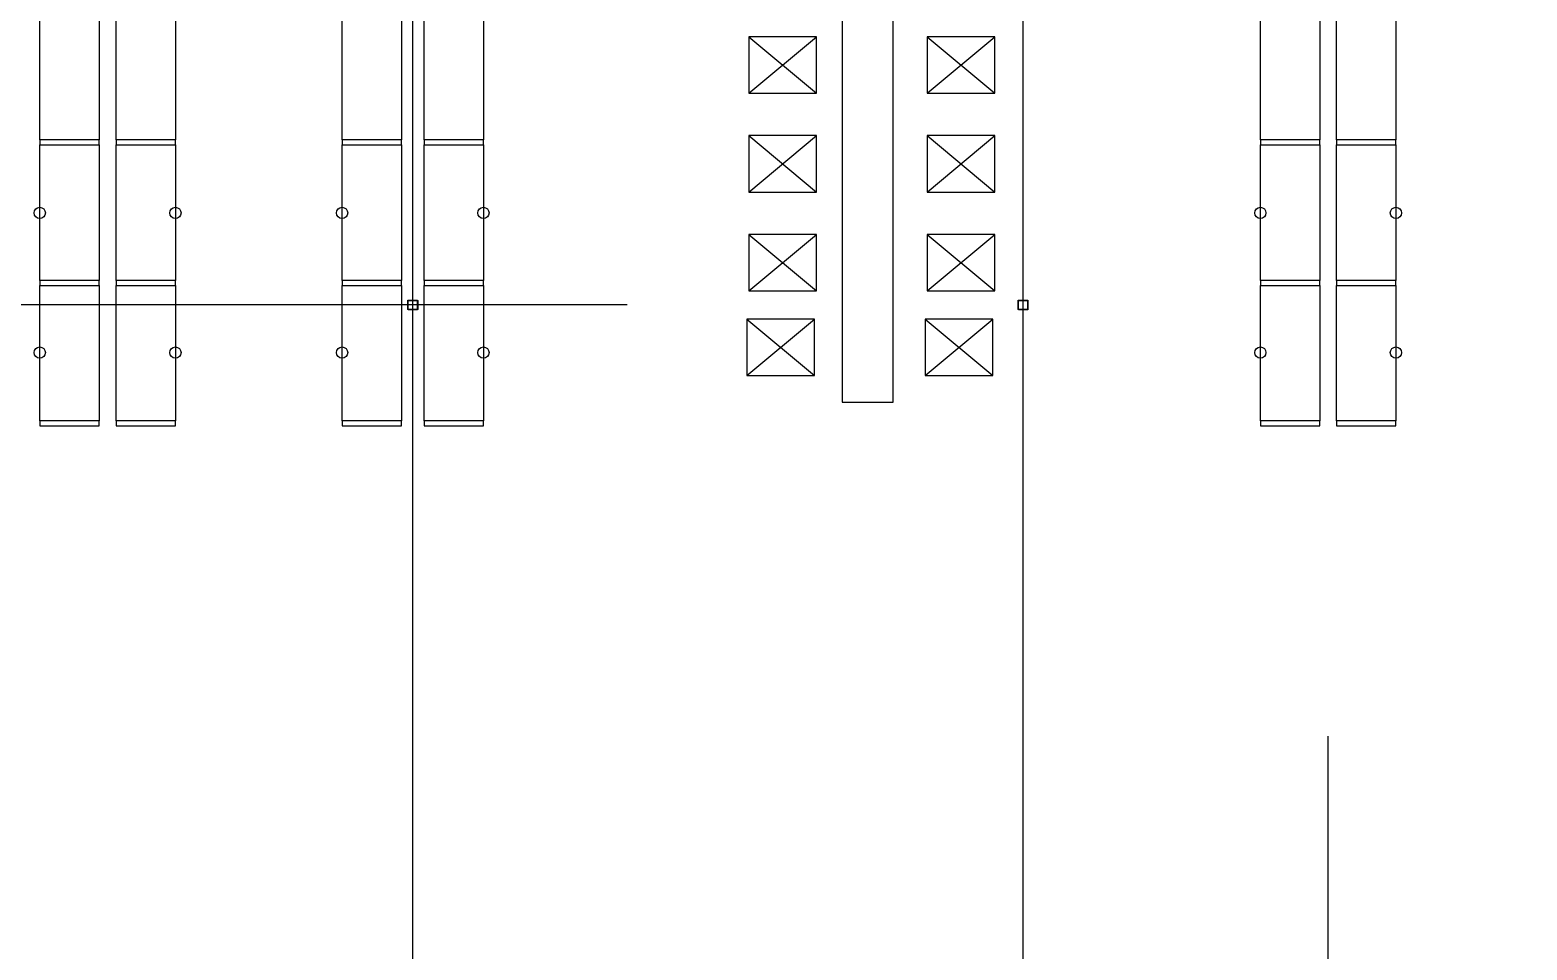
# Model space of a CAD drawing. Header units: millimetres. Extents: x 626570 to 643256, y 6233 to 11343.
# Drawn here: x 634601 to 635661, y 7550 to 8201 of the extents above; entities that cross this region are included whole.
import ezdxf

# ---------------------------------------------------------------- set-up
doc = ezdxf.new("R2010")
doc.units = ezdxf.units.MM
doc.header["$LTSCALE"] = 4000
doc.header["$MEASUREMENT"] = 0
doc.linetypes.add('DASHDOT', pattern=[1, 0.5, -0.25, 0, -0.25])
for name, color, linetype in [('45', 4, 'CONTINUOUS'), ('BEAMS', 170, 'CONTINUOUS'), ('DEPAL2', 4, 'CONTINUOUS'), ('FRAMES', 170, 'CONTINUOUS'), ('LIGHTS', 50, 'CONTINUOUS'), ('MASTERFOUNDATION_1', 4, 'DASHDOT'), ('MASTERFOUNDATION_25', 7, 'CONTINUOUS')]:
    doc.layers.add(name, color=color, linetype=linetype)

msp = doc.modelspace()

# ---------------------------------------------------------------- linework, layer by layer
at = {"layer": '45', "linetype": 'Continuous'}
for p, q in [((635109.8, 8196.6), (635157.8, 8156.6)), ((635109.8, 8156.6), (635157.8, 8196.6)), ((635236, 8196.6), (635284, 8156.6)), ((635236, 8156.6), (635284, 8196.6)), ((635109.8, 8126.6), (635157.8, 8086.6)), ((635109.8, 8086.6), (635157.8, 8126.6)), ((635236, 8126.6), (635284, 8086.6)), ((635236, 8086.6), (635284, 8126.6)), ((635109.8, 8056.6), (635157.8, 8016.6)), ((635109.8, 8016.6), (635157.8, 8056.6)), ((635236, 8056.6), (635284, 8016.6)), ((635236, 8016.6), (635284, 8056.6)), ((635108.4, 7996.6), (635156.4, 7956.6)), ((635108.4, 7956.6), (635156.4, 7996.6)), ((635234.6, 7996.6), (635282.6, 7956.6)), ((635234.6, 7956.6), (635282.6, 7996.6))]:
    msp.add_line(p, q, dxfattribs=at)
at = {"layer": '45', "linetype": 'Continuous', "flags": 128}
for points in [[(635157.8, 8156.6), (635157.8, 8196.6), (635109.8, 8196.6), (635109.8, 8156.6), (635157.8, 8156.6)], [(635284, 8156.6), (635284, 8196.6), (635236, 8196.6), (635236, 8156.6), (635284, 8156.6)], [(635157.8, 8086.6), (635157.8, 8126.6), (635109.8, 8126.6), (635109.8, 8086.6), (635157.8, 8086.6)], [(635284, 8086.6), (635284, 8126.6), (635236, 8126.6), (635236, 8086.6), (635284, 8086.6)], [(635157.8, 8016.6), (635157.8, 8056.6), (635109.8, 8056.6), (635109.8, 8016.6), (635157.8, 8016.6)], [(635284, 8016.6), (635284, 8056.6), (635236, 8056.6), (635236, 8016.6), (635284, 8016.6)], [(635156.4, 7956.6), (635156.4, 7996.6), (635108.4, 7996.6), (635108.4, 7956.6), (635156.4, 7956.6)], [(635282.6, 7956.6), (635282.6, 7996.6), (635234.6, 7996.6), (635234.6, 7956.6), (635282.6, 7956.6)]]:
    msp.add_lwpolyline(points, close=True, dxfattribs=at)
at = {"layer": 'BEAMS', "linetype": 'Continuous'}
for p, q in [((634607.9, 8123.5), (634607.9, 8219.5)), ((634649.9, 8219.5), (634649.9, 8123.5)), ((634661.9, 8123.5), (634661.9, 8219.5)), ((634703.9, 8219.5), (634703.9, 8123.5)), ((634821.9, 8123.5), (634821.9, 8219.5)), ((634863.9, 8219.5), (634863.9, 8123.5)), ((634879.9, 8123.5), (634879.9, 8219.5)), ((634921.9, 8219.5), (634921.9, 8123.5)), ((635471.9, 8123.5), (635471.9, 8219.5)), ((635513.9, 8219.5), (635513.9, 8123.5)), ((635525.9, 8123.5), (635525.9, 8219.5)), ((635567.9, 8219.5), (635567.9, 8123.5)), ((634607.9, 8024), (634607.9, 8120)), ((634649.9, 8120), (634649.9, 8024)), ((634661.9, 8024), (634661.9, 8120)), ((634703.9, 8120), (634703.9, 8024)), ((634821.9, 8024), (634821.9, 8120)), ((634863.9, 8120), (634863.9, 8024)), ((634879.9, 8024), (634879.9, 8120)), ((634921.9, 8120), (634921.9, 8024)), ((635471.9, 8024), (635471.9, 8120)), ((635513.9, 8120), (635513.9, 8024)), ((635525.9, 8024), (635525.9, 8120)), ((635567.9, 8120), (635567.9, 8024)), ((634607.9, 7924.5), (634607.9, 8020.5)), ((634649.9, 8020.5), (634649.9, 7924.5)), ((634661.9, 7924.5), (634661.9, 8020.5)), ((634703.9, 8020.5), (634703.9, 7924.5)), ((634821.9, 7924.5), (634821.9, 8020.5)), ((634863.9, 8020.5), (634863.9, 7924.5)), ((634879.9, 7924.5), (634879.9, 8020.5)), ((634921.9, 8020.5), (634921.9, 7924.5)), ((635471.9, 7924.5), (635471.9, 8020.5)), ((635513.9, 8020.5), (635513.9, 7924.5)), ((635525.9, 7924.5), (635525.9, 8020.5)), ((635567.9, 8020.5), (635567.9, 7924.5))]:
    msp.add_line(p, q, dxfattribs=at)
at = {"layer": 'DEPAL2', "ltscale": 0.25}
for p, q in [((635175.8, 9644.8), (635175.8, 7937.8)), ((635212, 7937.8), (635212, 9644.8)), ((635175.8, 7937.8), (635212, 7937.8))]:
    msp.add_line(p, q, dxfattribs=at)
at = {"layer": 'FRAMES', "linetype": 'Continuous', "flags": 128}
for points in [[(634607.9, 8120), (634649.9, 8120), (634649.9, 8123.5), (634607.9, 8123.5), (634607.9, 8120)], [(634661.9, 8120), (634703.9, 8120), (634703.9, 8123.5), (634661.9, 8123.5), (634661.9, 8120)], [(634821.9, 8120), (634863.9, 8120), (634863.9, 8123.5), (634821.9, 8123.5), (634821.9, 8120)], [(634879.9, 8120), (634921.9, 8120), (634921.9, 8123.5), (634879.9, 8123.5), (634879.9, 8120)], [(635471.9, 8120), (635513.9, 8120), (635513.9, 8123.5), (635471.9, 8123.5), (635471.9, 8120)], [(635525.9, 8120), (635567.9, 8120), (635567.9, 8123.5), (635525.9, 8123.5), (635525.9, 8120)], [(634607.9, 8020.5), (634649.9, 8020.5), (634649.9, 8024), (634607.9, 8024), (634607.9, 8020.5)], [(634661.9, 8020.5), (634703.9, 8020.5), (634703.9, 8024), (634661.9, 8024), (634661.9, 8020.5)], [(634821.9, 8020.5), (634863.9, 8020.5), (634863.9, 8024), (634821.9, 8024), (634821.9, 8020.5)], [(634879.9, 8020.5), (634921.9, 8020.5), (634921.9, 8024), (634879.9, 8024), (634879.9, 8020.5)], [(635471.9, 8020.5), (635513.9, 8020.5), (635513.9, 8024), (635471.9, 8024), (635471.9, 8020.5)], [(635525.9, 8020.5), (635567.9, 8020.5), (635567.9, 8024), (635525.9, 8024), (635525.9, 8020.5)], [(634607.9, 7921), (634649.9, 7921), (634649.9, 7924.5), (634607.9, 7924.5), (634607.9, 7921)], [(634661.9, 7921), (634703.9, 7921), (634703.9, 7924.5), (634661.9, 7924.5), (634661.9, 7921)], [(634821.9, 7921), (634863.9, 7921), (634863.9, 7924.5), (634821.9, 7924.5), (634821.9, 7921)], [(634879.9, 7921), (634921.9, 7921), (634921.9, 7924.5), (634879.9, 7924.5), (634879.9, 7921)], [(635471.9, 7921), (635513.9, 7921), (635513.9, 7924.5), (635471.9, 7924.5), (635471.9, 7921)], [(635525.9, 7921), (635567.9, 7921), (635567.9, 7924.5), (635525.9, 7924.5), (635525.9, 7921)]]:
    msp.add_lwpolyline(points, close=True, dxfattribs=at)
at = {"layer": 'LIGHTS'}
for centre in [(634607.9, 8071.8), (634703.9, 8071.8), (634821.9, 8071.8), (634921.9, 8071.8), (635471.9, 8071.8), (635567.9, 8071.8), (634607.9, 7972.9), (634703.9, 7972.9), (634821.9, 7972.9), (634921.9, 7972.9), (635471.9, 7972.9), (635567.9, 7972.9)]:
    msp.add_circle(centre, 3.99, dxfattribs=at)
at = {"layer": 'MASTERFOUNDATION_1', "linetype": 'DASHDOT'}
for p, q in [((634871.9, 6627.5), (634871.9, 11123.2)), ((635303.9, 6627.5), (635303.9, 11123.2)), ((643023.9, 8006.6), (626795.2, 8006.6)), ((635519.9, 6627.5), (635519.9, 7701.2))]:
    msp.add_line(p, q, dxfattribs=at)
at = {"layer": 'MASTERFOUNDATION_25', "linetype": 'Continuous', "flags": 128}
for points in [[(634869, 8010.1), (634874.8, 8010.1), (634874.8, 8010.1), (634874.8, 8010.1), (634874.8, 8010.1), (634874.9, 8010.1), (634874.9, 8010.1), (634874.9, 8010.1), (634874.9, 8010.1), (634874.9, 8010.1), (634875, 8010.1), (634875, 8010.1), (634875, 8010.1), (634875, 8010.1), (634875, 8010), (634875.1, 8010), (634875.1, 8010), (634875.1, 8010), (634875.1, 8010), (634875.1, 8010), (634875.2, 8010), (634875.2, 8010), (634875.2, 8009.9), (634875.2, 8009.9), (634875.2, 8009.9), (634875.2, 8009.9), (634875.2, 8009.9), (634875.3, 8009.9), (634875.3, 8009.9), (634875.3, 8009.8), (634875.3, 8009.8), (634875.3, 8009.8), (634875.3, 8009.8), (634875.3, 8009.8), (634875.3, 8009.7), (634875.3, 8009.7), (634875.4, 8009.7), (634875.4, 8009.7), (634875.4, 8009.7), (634875.4, 8009.6), (634875.4, 8009.6), (634875.4, 8009.6), (634875.4, 8009.6), (634875.4, 8009.6), (634875.4, 8009.5), (634875.4, 8009.5), (634875.4, 8009.5), (634875.4, 8003.7), (634875.4, 8003.7), (634875.4, 8003.7), (634875.4, 8003.7), (634875.4, 8003.6), (634875.4, 8003.6), (634875.4, 8003.6), (634875.4, 8003.6), (634875.4, 8003.6), (634875.4, 8003.5), (634875.4, 8003.5), (634875.3, 8003.5), (634875.3, 8003.5), (634875.3, 8003.5), (634875.3, 8003.4), (634875.3, 8003.4), (634875.3, 8003.4), (634875.3, 8003.4), (634875.3, 8003.4), (634875.3, 8003.3), (634875.2, 8003.3), (634875.2, 8003.3), (634875.2, 8003.3), (634875.2, 8003.3), (634875.2, 8003.3), (634875.2, 8003.3), (634875.2, 8003.2), (634875.1, 8003.2), (634875.1, 8003.2), (634875.1, 8003.2), (634875.1, 8003.2), (634875.1, 8003.2), (634875, 8003.2), (634875, 8003.2), (634875, 8003.2), (634875, 8003.1), (634875, 8003.1), (634874.9, 8003.1), (634874.9, 8003.1), (634874.9, 8003.1), (634874.9, 8003.1), (634874.9, 8003.1), (634874.8, 8003.1), (634874.8, 8003.1), (634874.8, 8003.1), (634874.8, 8003.1), (634869, 8003.1), (634869, 8003.1), (634869, 8003.1), (634869, 8003.1), (634868.9, 8003.1), (634868.9, 8003.1), (634868.9, 8003.1), (634868.9, 8003.1), (634868.8, 8003.1), (634868.8, 8003.1), (634868.8, 8003.1), (634868.8, 8003.2), (634868.8, 8003.2), (634868.7, 8003.2), (634868.7, 8003.2), (634868.7, 8003.2), (634868.7, 8003.2), (634868.7, 8003.2), (634868.7, 8003.2), (634868.6, 8003.2), (634868.6, 8003.3), (634868.6, 8003.3), (634868.6, 8003.3), (634868.6, 8003.3), (634868.6, 8003.3), (634868.5, 8003.3), (634868.5, 8003.3), (634868.5, 8003.4), (634868.5, 8003.4), (634868.5, 8003.4), (634868.5, 8003.4), (634868.5, 8003.4), (634868.5, 8003.5), (634868.4, 8003.5), (634868.4, 8003.5), (634868.4, 8003.5), (634868.4, 8003.5), (634868.4, 8003.6), (634868.4, 8003.6), (634868.4, 8003.6), (634868.4, 8003.6), (634868.4, 8003.6), (634868.4, 8003.7), (634868.4, 8003.7), (634868.4, 8003.7), (634868.4, 8003.7), (634868.4, 8009.5), (634868.4, 8009.5), (634868.4, 8009.5), (634868.4, 8009.6), (634868.4, 8009.6), (634868.4, 8009.6), (634868.4, 8009.6), (634868.4, 8009.6), (634868.4, 8009.7), (634868.4, 8009.7), (634868.4, 8009.7), (634868.4, 8009.7), (634868.4, 8009.7), (634868.5, 8009.8), (634868.5, 8009.8), (634868.5, 8009.8), (634868.5, 8009.8), (634868.5, 8009.8), (634868.5, 8009.9), (634868.5, 8009.9), (634868.5, 8009.9), (634868.6, 8009.9), (634868.6, 8009.9), (634868.6, 8009.9), (634868.6, 8009.9), (634868.6, 8010), (634868.6, 8010), (634868.7, 8010), (634868.7, 8010), (634868.7, 8010), (634868.7, 8010), (634868.7, 8010), (634868.7, 8010), (634868.8, 8010.1), (634868.8, 8010.1), (634868.8, 8010.1), (634868.8, 8010.1), (634868.8, 8010.1), (634868.9, 8010.1), (634868.9, 8010.1), (634868.9, 8010.1), (634868.9, 8010.1), (634869, 8010.1), (634869, 8010.1), (634869, 8010.1), (634869, 8010.1)], [(634869, 8009.8), (634874.8, 8009.8), (634874.8, 8009.8), (634874.8, 8009.8), (634874.8, 8009.8), (634874.8, 8009.8), (634874.8, 8009.8), (634874.8, 8009.8), (634874.8, 8009.8), (634874.9, 8009.8), (634874.9, 8009.8), (634874.9, 8009.8), (634874.9, 8009.8), (634874.9, 8009.8), (634874.9, 8009.8), (634874.9, 8009.8), (634874.9, 8009.8), (634874.9, 8009.7), (634874.9, 8009.7), (634875, 8009.7), (634875, 8009.7), (634875, 8009.7), (634875, 8009.7), (634875, 8009.7), (634875, 8009.7), (634875, 8009.7), (634875, 8009.7), (634875, 8009.7), (634875, 8009.7), (634875, 8009.7), (634875, 8009.7), (634875, 8009.6), (634875, 8009.6), (634875.1, 8009.6), (634875.1, 8009.6), (634875.1, 8009.6), (634875.1, 8009.6), (634875.1, 8009.6), (634875.1, 8009.6), (634875.1, 8009.6), (634875.1, 8009.6), (634875.1, 8009.5), (634875.1, 8009.5), (634875.1, 8009.5), (634875.1, 8009.5), (634875.1, 8009.5), (634875.1, 8009.5), (634875.1, 8003.7), (634875.1, 8003.7), (634875.1, 8003.7), (634875.1, 8003.7), (634875.1, 8003.7), (634875.1, 8003.7), (634875.1, 8003.7), (634875.1, 8003.7), (634875.1, 8003.6), (634875.1, 8003.6), (634875.1, 8003.6), (634875.1, 8003.6), (634875.1, 8003.6), (634875.1, 8003.6), (634875, 8003.6), (634875, 8003.6), (634875, 8003.6), (634875, 8003.6), (634875, 8003.5), (634875, 8003.5), (634875, 8003.5), (634875, 8003.5), (634875, 8003.5), (634875, 8003.5), (634875, 8003.5), (634875, 8003.5), (634875, 8003.5), (634875, 8003.5), (634874.9, 8003.5), (634874.9, 8003.5), (634874.9, 8003.5), (634874.9, 8003.5), (634874.9, 8003.5), (634874.9, 8003.4), (634874.9, 8003.4), (634874.9, 8003.4), (634874.9, 8003.4), (634874.9, 8003.4), (634874.8, 8003.4), (634874.8, 8003.4), (634874.8, 8003.4), (634874.8, 8003.4), (634874.8, 8003.4), (634874.8, 8003.4), (634874.8, 8003.4), (634874.8, 8003.4), (634869, 8003.4), (634869, 8003.4), (634869, 8003.4), (634869, 8003.4), (634869, 8003.4), (634869, 8003.4), (634869, 8003.4), (634868.9, 8003.4), (634868.9, 8003.4), (634868.9, 8003.4), (634868.9, 8003.4), (634868.9, 8003.4), (634868.9, 8003.4), (634868.9, 8003.5), (634868.9, 8003.5), (634868.9, 8003.5), (634868.9, 8003.5), (634868.8, 8003.5), (634868.8, 8003.5), (634868.8, 8003.5), (634868.8, 8003.5), (634868.8, 8003.5), (634868.8, 8003.5), (634868.8, 8003.5), (634868.8, 8003.5), (634868.8, 8003.5), (634868.8, 8003.5), (634868.8, 8003.5), (634868.8, 8003.6), (634868.8, 8003.6), (634868.7, 8003.6), (634868.7, 8003.6), (634868.7, 8003.6), (634868.7, 8003.6), (634868.7, 8003.6), (634868.7, 8003.6), (634868.7, 8003.6), (634868.7, 8003.6), (634868.7, 8003.7), (634868.7, 8003.7), (634868.7, 8003.7), (634868.7, 8003.7), (634868.7, 8003.7), (634868.7, 8003.7), (634868.7, 8003.7), (634868.7, 8003.7), (634868.7, 8009.5), (634868.7, 8009.5), (634868.7, 8009.5), (634868.7, 8009.5), (634868.7, 8009.5), (634868.7, 8009.5), (634868.7, 8009.6), (634868.7, 8009.6), (634868.7, 8009.6), (634868.7, 8009.6), (634868.7, 8009.6), (634868.7, 8009.6), (634868.7, 8009.6), (634868.7, 8009.6), (634868.7, 8009.6), (634868.7, 8009.6), (634868.8, 8009.7), (634868.8, 8009.7), (634868.8, 8009.7), (634868.8, 8009.7), (634868.8, 8009.7), (634868.8, 8009.7), (634868.8, 8009.7), (634868.8, 8009.7), (634868.8, 8009.7), (634868.8, 8009.7), (634868.8, 8009.7), (634868.8, 8009.7), (634868.8, 8009.7), (634868.9, 8009.7), (634868.9, 8009.8), (634868.9, 8009.8), (634868.9, 8009.8), (634868.9, 8009.8), (634868.9, 8009.8), (634868.9, 8009.8), (634868.9, 8009.8), (634868.9, 8009.8), (634868.9, 8009.8), (634869, 8009.8), (634869, 8009.8), (634869, 8009.8), (634869, 8009.8), (634869, 8009.8), (634869, 8009.8), (634869, 8009.8)], [(635301, 8010.1), (635306.8, 8010.1), (635306.8, 8010.1), (635306.8, 8010.1), (635306.8, 8010.1), (635306.9, 8010.1), (635306.9, 8010.1), (635306.9, 8010.1), (635306.9, 8010.1), (635307, 8010.1), (635307, 8010.1), (635307, 8010.1), (635307, 8010.1), (635307, 8010.1), (635307.1, 8010), (635307.1, 8010), (635307.1, 8010), (635307.1, 8010), (635307.1, 8010), (635307.1, 8010), (635307.2, 8010), (635307.2, 8010), (635307.2, 8009.9), (635307.2, 8009.9), (635307.2, 8009.9), (635307.2, 8009.9), (635307.3, 8009.9), (635307.3, 8009.9), (635307.3, 8009.9), (635307.3, 8009.8), (635307.3, 8009.8), (635307.3, 8009.8), (635307.3, 8009.8), (635307.3, 8009.8), (635307.3, 8009.7), (635307.4, 8009.7), (635307.4, 8009.7), (635307.4, 8009.7), (635307.4, 8009.7), (635307.4, 8009.6), (635307.4, 8009.6), (635307.4, 8009.6), (635307.4, 8009.6), (635307.4, 8009.6), (635307.4, 8009.5), (635307.4, 8009.5), (635307.4, 8009.5), (635307.4, 8003.7), (635307.4, 8003.7), (635307.4, 8003.7), (635307.4, 8003.7), (635307.4, 8003.6), (635307.4, 8003.6), (635307.4, 8003.6), (635307.4, 8003.6), (635307.4, 8003.6), (635307.4, 8003.5), (635307.4, 8003.5), (635307.4, 8003.5), (635307.3, 8003.5), (635307.3, 8003.5), (635307.3, 8003.4), (635307.3, 8003.4), (635307.3, 8003.4), (635307.3, 8003.4), (635307.3, 8003.4), (635307.3, 8003.3), (635307.3, 8003.3), (635307.2, 8003.3), (635307.2, 8003.3), (635307.2, 8003.3), (635307.2, 8003.3), (635307.2, 8003.3), (635307.2, 8003.2), (635307.1, 8003.2), (635307.1, 8003.2), (635307.1, 8003.2), (635307.1, 8003.2), (635307.1, 8003.2), (635307.1, 8003.2), (635307, 8003.2), (635307, 8003.2), (635307, 8003.1), (635307, 8003.1), (635307, 8003.1), (635306.9, 8003.1), (635306.9, 8003.1), (635306.9, 8003.1), (635306.9, 8003.1), (635306.8, 8003.1), (635306.8, 8003.1), (635306.8, 8003.1), (635306.8, 8003.1), (635301, 8003.1), (635301, 8003.1), (635301, 8003.1), (635301, 8003.1), (635300.9, 8003.1), (635300.9, 8003.1), (635300.9, 8003.1), (635300.9, 8003.1), (635300.9, 8003.1), (635300.8, 8003.1), (635300.8, 8003.1), (635300.8, 8003.2), (635300.8, 8003.2), (635300.8, 8003.2), (635300.7, 8003.2), (635300.7, 8003.2), (635300.7, 8003.2), (635300.7, 8003.2), (635300.7, 8003.2), (635300.6, 8003.2), (635300.6, 8003.3), (635300.6, 8003.3), (635300.6, 8003.3), (635300.6, 8003.3), (635300.6, 8003.3), (635300.5, 8003.3), (635300.5, 8003.3), (635300.5, 8003.4), (635300.5, 8003.4), (635300.5, 8003.4), (635300.5, 8003.4), (635300.5, 8003.4), (635300.5, 8003.5), (635300.5, 8003.5), (635300.4, 8003.5), (635300.4, 8003.5), (635300.4, 8003.5), (635300.4, 8003.6), (635300.4, 8003.6), (635300.4, 8003.6), (635300.4, 8003.6), (635300.4, 8003.6), (635300.4, 8003.7), (635300.4, 8003.7), (635300.4, 8003.7), (635300.4, 8003.7), (635300.4, 8009.5), (635300.4, 8009.5), (635300.4, 8009.5), (635300.4, 8009.6), (635300.4, 8009.6), (635300.4, 8009.6), (635300.4, 8009.6), (635300.4, 8009.6), (635300.4, 8009.7), (635300.4, 8009.7), (635300.4, 8009.7), (635300.4, 8009.7), (635300.5, 8009.7), (635300.5, 8009.8), (635300.5, 8009.8), (635300.5, 8009.8), (635300.5, 8009.8), (635300.5, 8009.8), (635300.5, 8009.9), (635300.5, 8009.9), (635300.5, 8009.9), (635300.6, 8009.9), (635300.6, 8009.9), (635300.6, 8009.9), (635300.6, 8009.9), (635300.6, 8010), (635300.6, 8010), (635300.7, 8010), (635300.7, 8010), (635300.7, 8010), (635300.7, 8010), (635300.7, 8010), (635300.8, 8010), (635300.8, 8010.1), (635300.8, 8010.1), (635300.8, 8010.1), (635300.8, 8010.1), (635300.9, 8010.1), (635300.9, 8010.1), (635300.9, 8010.1), (635300.9, 8010.1), (635300.9, 8010.1), (635301, 8010.1), (635301, 8010.1), (635301, 8010.1), (635301, 8010.1)], [(635301, 8009.8), (635306.8, 8009.8), (635306.8, 8009.8), (635306.8, 8009.8), (635306.8, 8009.8), (635306.8, 8009.8), (635306.8, 8009.8), (635306.8, 8009.8), (635306.9, 8009.8), (635306.9, 8009.8), (635306.9, 8009.8), (635306.9, 8009.8), (635306.9, 8009.8), (635306.9, 8009.8), (635306.9, 8009.8), (635306.9, 8009.8), (635306.9, 8009.8), (635306.9, 8009.7), (635307, 8009.7), (635307, 8009.7), (635307, 8009.7), (635307, 8009.7), (635307, 8009.7), (635307, 8009.7), (635307, 8009.7), (635307, 8009.7), (635307, 8009.7), (635307, 8009.7), (635307, 8009.7), (635307, 8009.7), (635307, 8009.7), (635307, 8009.6), (635307.1, 8009.6), (635307.1, 8009.6), (635307.1, 8009.6), (635307.1, 8009.6), (635307.1, 8009.6), (635307.1, 8009.6), (635307.1, 8009.6), (635307.1, 8009.6), (635307.1, 8009.6), (635307.1, 8009.5), (635307.1, 8009.5), (635307.1, 8009.5), (635307.1, 8009.5), (635307.1, 8009.5), (635307.1, 8009.5), (635307.1, 8003.7), (635307.1, 8003.7), (635307.1, 8003.7), (635307.1, 8003.7), (635307.1, 8003.7), (635307.1, 8003.7), (635307.1, 8003.7), (635307.1, 8003.7), (635307.1, 8003.6), (635307.1, 8003.6), (635307.1, 8003.6), (635307.1, 8003.6), (635307.1, 8003.6), (635307.1, 8003.6), (635307.1, 8003.6), (635307, 8003.6), (635307, 8003.6), (635307, 8003.6), (635307, 8003.5), (635307, 8003.5), (635307, 8003.5), (635307, 8003.5), (635307, 8003.5), (635307, 8003.5), (635307, 8003.5), (635307, 8003.5), (635307, 8003.5), (635307, 8003.5), (635307, 8003.5), (635306.9, 8003.5), (635306.9, 8003.5), (635306.9, 8003.5), (635306.9, 8003.5), (635306.9, 8003.4), (635306.9, 8003.4), (635306.9, 8003.4), (635306.9, 8003.4), (635306.9, 8003.4), (635306.9, 8003.4), (635306.8, 8003.4), (635306.8, 8003.4), (635306.8, 8003.4), (635306.8, 8003.4), (635306.8, 8003.4), (635306.8, 8003.4), (635306.8, 8003.4), (635301, 8003.4), (635301, 8003.4), (635301, 8003.4), (635301, 8003.4), (635301, 8003.4), (635301, 8003.4), (635301, 8003.4), (635300.9, 8003.4), (635300.9, 8003.4), (635300.9, 8003.4), (635300.9, 8003.4), (635300.9, 8003.4), (635300.9, 8003.4), (635300.9, 8003.5), (635300.9, 8003.5), (635300.9, 8003.5), (635300.9, 8003.5), (635300.9, 8003.5), (635300.8, 8003.5), (635300.8, 8003.5), (635300.8, 8003.5), (635300.8, 8003.5), (635300.8, 8003.5), (635300.8, 8003.5), (635300.8, 8003.5), (635300.8, 8003.5), (635300.8, 8003.5), (635300.8, 8003.5), (635300.8, 8003.6), (635300.8, 8003.6), (635300.8, 8003.6), (635300.8, 8003.6), (635300.7, 8003.6), (635300.7, 8003.6), (635300.7, 8003.6), (635300.7, 8003.6), (635300.7, 8003.6), (635300.7, 8003.6), (635300.7, 8003.7), (635300.7, 8003.7), (635300.7, 8003.7), (635300.7, 8003.7), (635300.7, 8003.7), (635300.7, 8003.7), (635300.7, 8003.7), (635300.7, 8003.7), (635300.7, 8009.5), (635300.7, 8009.5), (635300.7, 8009.5), (635300.7, 8009.5), (635300.7, 8009.5), (635300.7, 8009.5), (635300.7, 8009.6), (635300.7, 8009.6), (635300.7, 8009.6), (635300.7, 8009.6), (635300.7, 8009.6), (635300.7, 8009.6), (635300.7, 8009.6), (635300.7, 8009.6), (635300.8, 8009.6), (635300.8, 8009.6), (635300.8, 8009.7), (635300.8, 8009.7), (635300.8, 8009.7), (635300.8, 8009.7), (635300.8, 8009.7), (635300.8, 8009.7), (635300.8, 8009.7), (635300.8, 8009.7), (635300.8, 8009.7), (635300.8, 8009.7), (635300.8, 8009.7), (635300.8, 8009.7), (635300.9, 8009.7), (635300.9, 8009.7), (635300.9, 8009.8), (635300.9, 8009.8), (635300.9, 8009.8), (635300.9, 8009.8), (635300.9, 8009.8), (635300.9, 8009.8), (635300.9, 8009.8), (635300.9, 8009.8), (635300.9, 8009.8), (635301, 8009.8), (635301, 8009.8), (635301, 8009.8), (635301, 8009.8), (635301, 8009.8), (635301, 8009.8), (635301, 8009.8)]]:
    msp.add_lwpolyline(points, close=True, dxfattribs=at)

doc.saveas('drawing.dxf')
